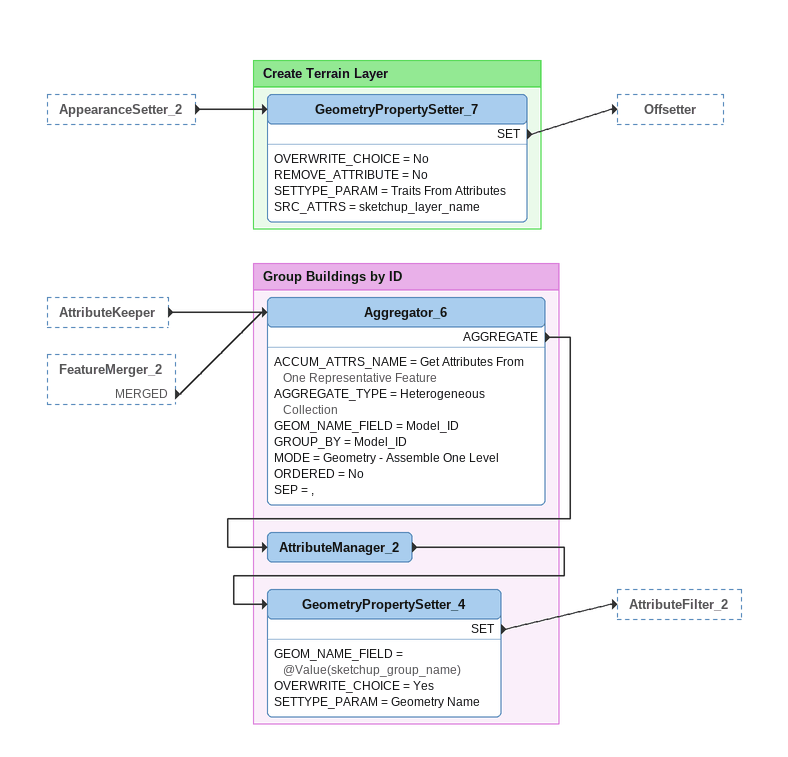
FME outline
AppearanceSetter_2 [outside]
    -> GeometryPropertySetter_7
AttributeKeeper [outside]
    -> Aggregator_6
FeatureMerger_2 [outside]
    MERGED -> Aggregator_6

Bookmark: Group Buildings by ID
Aggregator_6
    ACCUM_ATTRS_NAME = Get Attributes From One Representative Feature
    AGGREGATE_TYPE = Heterogeneous Collection
    GEOM_NAME_FIELD = Model_ID
    GROUP_BY = Model_ID
    MODE = Geometry - Assemble One Level
    ORDERED = No
    SEP = ,
    AGGREGATE -> AttributeManager_2
AttributeManager_2
    -> GeometryPropertySetter_4
GeometryPropertySetter_4
    GEOM_NAME_FIELD = @Value(sketchup_group_name)
    OVERWRITE_CHOICE = Yes
    SETTYPE_PARAM = Geometry Name
    SET -> AttributeFilter_2

Bookmark: Create Terrain Layer
GeometryPropertySetter_7
    OVERWRITE_CHOICE = No
    REMOVE_ATTRIBUTE = No
    SETTYPE_PARAM = Traits From Attributes
    SRC_ATTRS = sketchup_layer_name
    SET -> Offsetter
